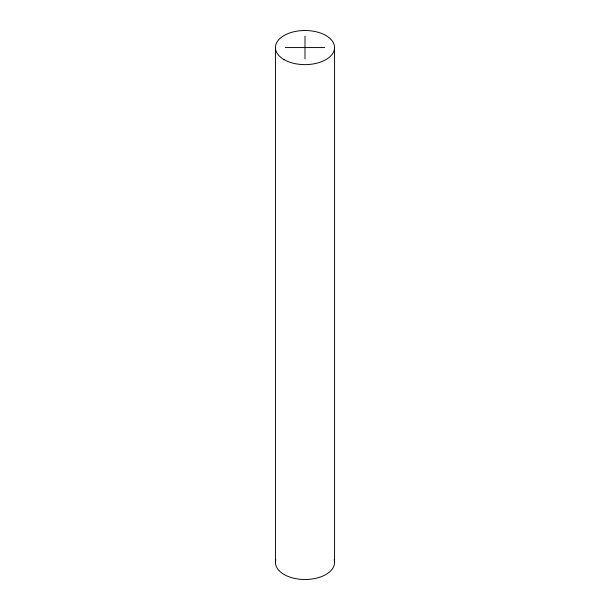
<?xml version="1.0" encoding="UTF-8"?>
<svg xmlns="http://www.w3.org/2000/svg" width="610" height="610" viewBox="0 0 610 610"><rect width="100%" height="100%" fill="white"/><g stroke="black" fill="none" stroke-linecap="round" stroke-linejoin="round"><path stroke-width="0.91" d="M285.297 47.565L324.703 47.565M334.562 47.565L334.562 562.435M305 36.188L305 58.941M275.438 47.565L275.438 562.435M334.196 559.759A29.562 17.065 0 0 1 305 579.5A29.562 17.065 0 0 1 275.804 559.759M284.1 59.635A29.562 17.065 0 0 0 333.548 51.98A29.562 17.065 0 0 0 297.352 31.079A29.562 17.065 0 0 0 284.1 59.635"/></g></svg>
